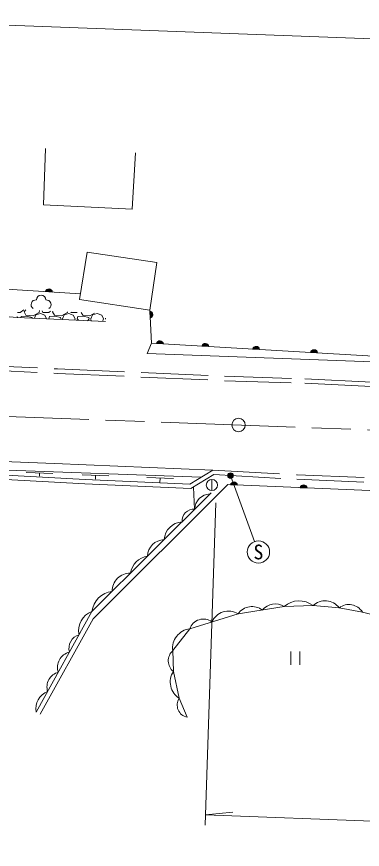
# Model space of a CAD drawing. Units: millimetres at full size, sheet at 1:1000; details may follow other scales. Extents: x 40000 to 680000, y 20000 to 380000.
# Drawn here: x 246788 to 277762, y 239524 to 314077 of the extents above; entities that cross this region are included whole.
import ezdxf
from ezdxf.enums import TextEntityAlignment as Align

# ---------------------------------------------------------------- set-up
doc = ezdxf.new("R2010")
doc.units = ezdxf.units.MM
doc.header["$LTSCALE"] = 1000
doc.linetypes.add('CHAIN', pattern=[18.5, 12, -1.5, 3.5, -1.5])
doc.linetypes.add('DASHED', pattern=[7.5, 6, -1.5])
for name, color, linetype, lineweight in [('M-BGD', 7, 'Continuous', 13), ('M-BMK', 2, 'CHAIN', 13), ('M-BMK-SRVR', 3, 'Continuous', 13), ('M-STR-HTXT', 7, 'Continuous', 13), ('M-STR-STRC', 7, 'Continuous', 13)]:
    doc.layers.add(name, color=color, linetype=linetype, lineweight=lineweight)
doc.styles.add('ＭＳ ゴシック', font='')
doc.styles.get('ＭＳ ゴシック').set_extended_font_data('MS Gothic')

msp = doc.modelspace()

# ---------------------------------------------------------------- hatches: boundary and pattern name
at = {"layer": 'M-BGD'}
for points in [[(249991, 289417), (249366, 289456, -0.84072)], [(258742, 287091), (258710, 287716, -0.84072)], [(259938, 284775), (259313, 284811, -0.84072)], [(263387, 284576), (264012, 284540, 0.84072)], [(267932, 284315), (268557, 284279, 0.84072)], [(273114, 284016), (273739, 283980, 0.84072)], [(266565, 272142), (265940, 272168, -0.84072)], [(272814, 271880), (272189, 271906, -0.84072)]]:
    msp.add_hatch(color=256, dxfattribs=at).paths.add_polyline_path(points)
at = {"layer": 'M-STR-HTXT'}
msp.add_hatch(color=256, dxfattribs=at).paths.add_polyline_path([(265841, 272762, -1), (266056, 273213, -0.41421), (266174, 272880, -0.41421)])

# ---------------------------------------------------------------- linework, layer by layer
at = {"layer": 'M-BGD'}
for p, q in [((249366, 289456), (249991, 289417)), ((247117, 287579), (247441, 287830)), ((247447, 287655), (247597, 287822)), ((246843, 287228), (246877, 287153)), ((246873, 287590), (247117, 287579)), ((247161, 287140), (247193, 287223)), ((247675, 287274), (247193, 287223)), ((247625, 287350), (247447, 287655)), ((248260, 287299), (247625, 287350)), ((248183, 287147), (247675, 287274)), ((248195, 287090), (248183, 287147)), ((248793, 287579), (248260, 287299)), ((248387, 287081), (248514, 287376)), ((248514, 287376), (248920, 287503)), ((248845, 287762), (248793, 287579)), ((248920, 287503), (249326, 287350)), ((249061, 287752), (249123, 287604)), ((249123, 287604), (249657, 287579)), ((249326, 287350), (249475, 287028)), ((249657, 287579), (249832, 287715)), ((249657, 287020), (249733, 287223)), ((250215, 287274), (249733, 287223)), ((249987, 287655), (250032, 287705)), ((250165, 287350), (249987, 287655)), ((250800, 287299), (250165, 287350)), ((250723, 287147), (250215, 287274)), ((250749, 287020), (250723, 287147)), ((251333, 287579), (250800, 287299)), ((250901, 287020), (251054, 287376)), ((251054, 287376), (251460, 287503)), ((251351, 287641), (251333, 287579)), ((251460, 287503), (251866, 287350)), ((251654, 287627), (251663, 287604)), ((251663, 287604), (252197, 287579)), ((251866, 287350), (252019, 287020)), ((252197, 287579), (252223, 287599)), ((252197, 287020), (252273, 287223)), ((252755, 287274), (252273, 287223)), ((252705, 287350), (252569, 287583)), ((253340, 287299), (252705, 287350)), ((253263, 287147), (252755, 287274)), ((253289, 287020), (253263, 287147)), ((253770, 287525), (253340, 287299)), ((253441, 287020), (253594, 287376)), ((253594, 287376), (254000, 287503)), ((254000, 287503), (254406, 287350)), ((254406, 287350), (254559, 287020)), ((254737, 287020), (254757, 287075)), ((258710, 287716), (258742, 287091)), ((249657, 287019), (249657, 287020)), ((250749, 287020), (250703, 286969)), ((250876, 287020), (250902, 286959)), ((251979, 286907), (252019, 287020)), ((252315, 286891), (252197, 287020)), ((253289, 287020), (253137, 286852)), ((253416, 287020), (253495, 286834)), ((254476, 286787), (254559, 287020)), ((254754, 287001), (254737, 287020)), ((259313, 284811), (259938, 284775)), ((263387, 284576), (264012, 284540)), ((267932, 284315), (268557, 284279)), ((273114, 284016), (273739, 283980)), ((263328, 272849), (239980, 273700)), ((250034, 273183), (247635, 273271)), ((248835, 273227), (248824, 272927)), ((255059, 272970), (252661, 273058)), ((253860, 273014), (253847, 272654)), ((260837, 272729), (258438, 272817)), ((259637, 272773), (259622, 272353)), ((264278, 272644), (264278, 271644)), ((265940, 272168), (266565, 272142)), ((262736, 269977), (262638, 271960)), ((272189, 271906), (272814, 271880)), ((271366, 257249), (271366, 256049)), ((272166, 257249), (272166, 256049))]:
    msp.add_line(p, q, dxfattribs=at)
for points in [[(249363, 302272), (249199, 297216), (257152, 296844), (257444, 301872)], [(252509, 289260), (234080, 290411), (235528, 293135)], [(234080, 290411), (233164, 288271), (246837, 287155), (254743, 286774)], [(280647, 288263), (287462, 286581), (301668, 286837), (302137, 285625), (308757, 286004), (308117, 281926), (308212, 285454), (301729, 285119), (280914, 284964), (280291, 283108), (258471, 283932), (258856, 284837)], [(258706, 287798), (258856, 284837), (278764, 283691), (279097, 285523)], [(234901, 274655), (250189, 274069), (264360, 273477)], [(264360, 273477), (262299, 272222), (252921, 272652), (234891, 273633)], [(264462, 273071), (262403, 271817), (252901, 272252), (234887, 273232)], [(305270, 270521), (265717, 272178), (253657, 260158), (248885, 251613)], [(264203, 271438), (253535, 260807), (248533, 251809)], [(301722, 255702), (294829, 256457), (288966, 257544), (284177, 258874), (280286, 260136), (277762, 260772), (275685, 261154), (273341, 261344), (270755, 261254), (266622, 260616), (262301, 259268), (260772, 257316), (260832, 255446), (261356, 253047), (262067, 251349)]]:
    msp.add_lwpolyline(points, dxfattribs=at)
msp.add_lwpolyline([(253118, 292999), (259347, 292063), (258706, 287798), (252424, 288742)], close=True, dxfattribs=at)
at = {"layer": 'M-BGD', "linetype": 'DASHED'}
for points in [[(223728, 284753), (227168, 284568), (230366, 284103), (235175, 283251), (250448, 282540), (265413, 281881), (272614, 281648), (306761, 280033), (330368, 279113), (349494, 278779)], [(223904, 284343), (227128, 284169), (230302, 283708), (235130, 282853), (250430, 282140), (265398, 281481), (272598, 281248), (306744, 279634), (330357, 278713), (349491, 278379)], [(264360, 273477), (271918, 273054), (307156, 271583), (330899, 270576), (349236, 269884)], [(264462, 273071), (271898, 272654), (307139, 271184), (330883, 270177), (348760, 269502)]]:
    msp.add_lwpolyline(points, dxfattribs=at)
at = {"layer": 'M-BGD'}
msp.add_circle((264278, 272144), 500, dxfattribs=at)
for centre, radius, start, end in [((249675, 289382), 318, 6.31763, 166.53537), ((248500, 288296), 420, 82.75408, 237.27971), ((248973, 288713), 420, 0, 180), ((249446, 288296), 420, 302.72029, 97.24592), ((258672, 287401), 318, 282.78405, 83.00178), ((259622, 284738), 318, 6.59669, 166.81443), ((263696, 284504), 318, 6.59669, 166.81443), ((268241, 284242), 318, 6.59669, 166.81443), ((273423, 283944), 318, 6.59669, 166.81443), ((266250, 272101), 318, 7.49256, 167.71029), ((272499, 271839), 318, 7.49256, 167.71029), ((264137, 269939), 1402, 91.35441, 178.4506), ((262653, 268931), 1049, 85.42378, 184.38123), ((261730, 267124), 1732, 94.08241, 175.7226), ((260045, 265723), 1531, 91.57072, 178.2343), ((258799, 263958), 1835, 98.90388, 170.90113), ((256923, 262674), 1576, 87.65828, 182.14673), ((255548, 260601), 2023, 95.63508, 174.16994), ((272101, 259783), 1994, 51.53069, 132.46325), ((274429, 260208), 1573, 36.99126, 133.7338), ((267879, 259727), 1539, 52.81938, 144.7468), ((269949, 260025), 1470, 56.7445, 140.82168), ((276550, 260020), 1426, 31.82298, 127.34844), ((254105, 259139), 1762, 108.86406, 192.99723), ((265774, 259209), 1642, 58.92708, 155.71195), ((263508, 258873), 1270, 52.76331, 161.87572), ((252745, 257518), 1276, 106.24543, 195.61587), ((262498, 257539), 1740, 96.50032, 187.36988), ((261608, 256406), 1235, 132.59781, 231.04067), ((251830, 255825), 1386, 103.09589, 198.7654), ((250854, 254071), 1350, 104.39404, 197.46727), ((262262, 254502), 1714, 146.58851, 238.06504), ((250189, 252104), 1682, 111.75227, 190.10903), ((262281, 252436), 1108, 146.55005, 258.87243)]:
    msp.add_arc(centre, radius, start, end, dxfattribs=at)
at = {"layer": 'M-BMK'}
msp.add_lwpolyline([(83051, 281481), (167309, 281158), (349086, 274496)], dxfattribs=at)
at = {"layer": 'M-BMK-SRVR'}
msp.add_circle((266673, 277516), 600, dxfattribs=at)
at = {"layer": 'M-STR-HTXT'}
for p, q in [((224734, 314077), (350368, 309472)), ((265948, 272988), (268107, 267086)), ((264629, 270534), (263676, 241702)), ((263706, 242601), (266148, 242854)), ((263706, 242601), (347682, 239524))]:
    msp.add_line(p, q, dxfattribs=at)
msp.add_circle((265948, 272988), 250, dxfattribs=at)
at = {"layer": 'M-STR-STRC'}
msp.add_circle((268450, 266147), 1000, dxfattribs=at)

# ---------------------------------------------------------------- texts
at = {"layer": 'M-STR-STRC', "style": 'ＭＳ ゴシック'}
msp.add_text('S', height=1320, dxfattribs=at).set_placement((268450, 266147), align=Align.MIDDLE_CENTER)

doc.saveas('drawing.dxf')
